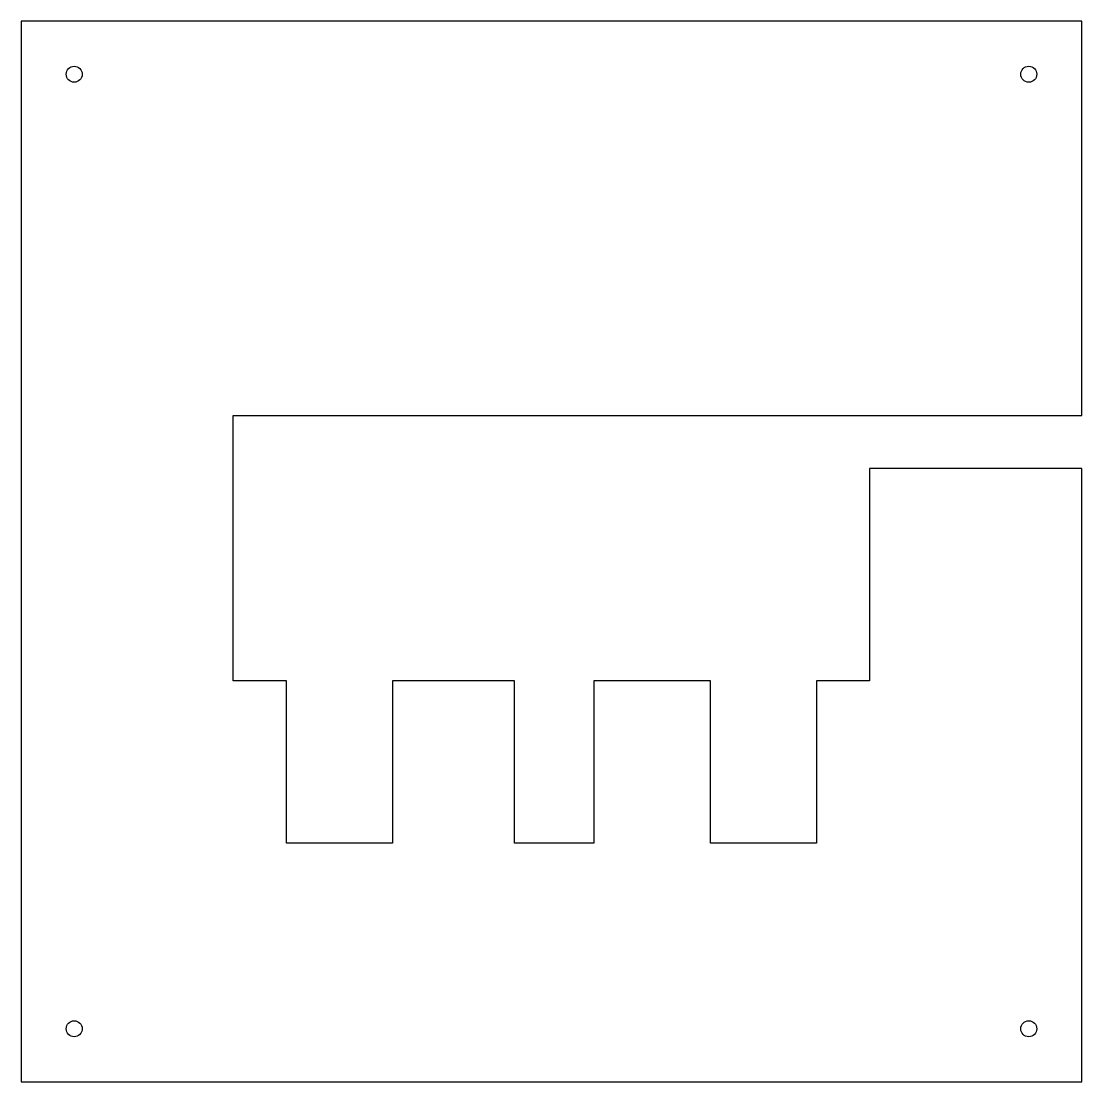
# Model space of a CAD drawing. Header units: millimetres. Extents: x -177 to 23, y -29 to 171.
import ezdxf

# ---------------------------------------------------------------- set-up
doc = ezdxf.new("R2010")
doc.units = ezdxf.units.MM
doc.layers.get('0').update_dxf_attribs({"linetype": 'CONTINUOUS'})

msp = doc.modelspace()

# ---------------------------------------------------------------- linework, layer by layer
msp.add_lwpolyline([(-46.98, 46.17), (-68.98, 46.17), (-68.98, 15.55), (-83.98, 15.55), (-83.98, 46.17), (-106.98, 46.17), (-106.98, 15.55), (-126.98, 15.55), (-126.98, 46.17), (-136.98, 46.17), (-136.98, 96.17), (23.02, 96.17), (23.02, 170.55), (-176.98, 170.55), (-176.98, -29.45), (23.02, -29.45), (23.02, 86.17), (-16.98, 86.17), (-16.98, 46.17), (-26.98, 46.17), (-26.98, 15.55), (-46.98, 15.55)], close=True)
for centre in [(-166.98, 160.55), (13.02, 160.55), (-166.98, -19.45), (13.02, -19.45)]:
    msp.add_circle(centre, 1.5)

doc.saveas('drawing.dxf')
